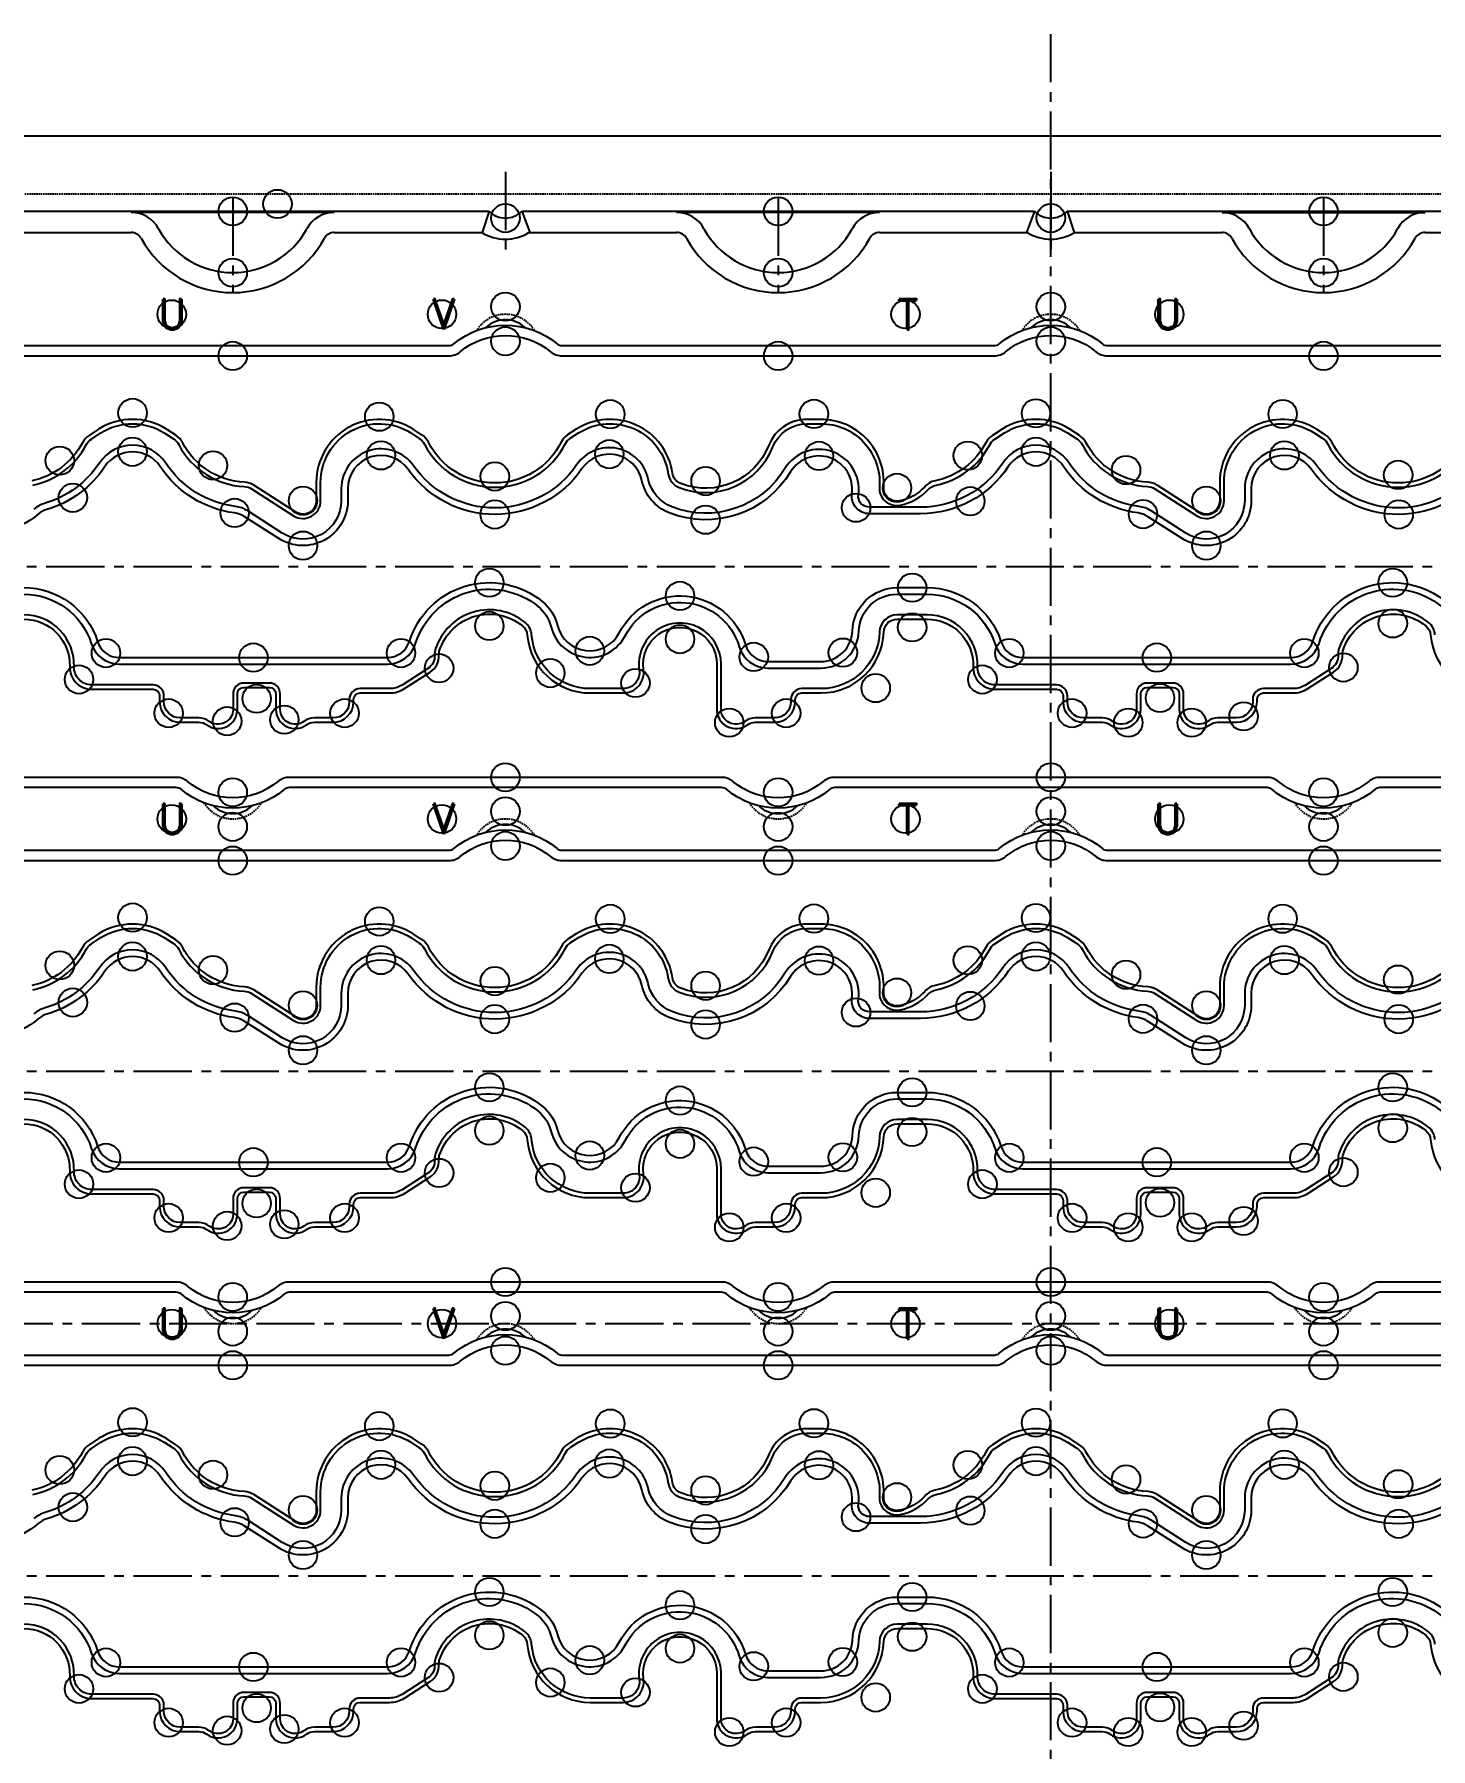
# Model space of a CAD drawing. Extents: x -875 to -41, y -325 to 190.
# Drawn here: x -649.9 to -444, y -62.6 to 190 of the extents above; entities that cross this region are included whole.
import ezdxf
from ezdxf.enums import TextEntityAlignment as Align

# ---------------------------------------------------------------- set-up
doc = ezdxf.new("R2010")
doc.units = 0
doc.header["$LTSCALE"] = 0.45
doc.header["$MEASUREMENT"] = 0
doc.linetypes.add('CENTER2', pattern=[28.575, 19.05, -3.175, 3.175, -3.175])
doc.linetypes.add('HIDDENX2', pattern=[0.75, 0.5, -0.25])
for name, color, linetype in [('ANA 10', 7, 'CONTINUOUS'), ('ANA 12', 6, 'CONTINUOUS'), ('ANA 21', 30, 'CONTINUOUS'), ('ANA 28.3', 4, 'CONTINUOUS'), ('ANA 30.5 Φ9.5x7° U15.1', 5, 'CONTINUOUS'), ('ANA 45.6', 31, 'CONTINUOUS'), ('ANA NEJI', 1, 'CONTINUOUS'), ('CENTER', 243, 'CENTER2'), ('DETAIL', 6, 'CONTINUOUS'), ('HIDDEN', 5, 'HIDDENX2'), ('LINE', 7, 'CONTINUOUS'), ('LINE1', 30, 'CONTINUOUS'), ('SECTION', 31, 'CONTINUOUS'), ('TEXT', 4, 'CONTINUOUS')]:
    doc.layers.add(name, color=color, linetype=linetype)
doc.styles.add('ROMAND', font='romand.shx', dxfattribs={"height": 6})

msp = doc.modelspace()

# ---------------------------------------------------------------- linework, layer by layer
at = {"layer": 'ANA 10'}
for centre in [(-620.6, 163.915), (-580.4, 162.915), (-540.2, 163.915), (-500, 162.915), (-459.8, 163.915), (-635.375, 128.483), (-598.74, 127.94707), (-565.07814, 128.12206), (-534.17846, 127.86971), (-502.195, 128.483), (-465.56, 127.94707), (-644.17468, 121.69944), (-620.321, 119.46947), (-581.97, 119.245), (-528.70884, 120.23673), (-511.87161, 121.19088), (-486.41175, 119.29307), (-448.70899, 119.24521), (-550.89, 118.465), (-610.25, 114.65284), (-477.07, 114.65284), (-582.77, 109.195), (-449.59, 109.195), (-554.67, 107.245), (-520.43788, 108.455), (-567.96474, 99.14441), (-639.29836, 98.80907), (-617.55, 98.155), (-595.7944, 98.81437), (-543.79237, 98.25333), (-530.66199, 98.8819), (-506.11836, 98.80907), (-484.37, 98.155), (-462.6144, 98.81437), (-635.375, 54.113), (-598.74, 53.57707), (-565.07814, 53.75206), (-534.17846, 53.49971), (-502.195, 54.113), (-465.56, 53.57707), (-644.17468, 47.32944), (-511.87161, 46.82088), (-620.321, 45.09947), (-581.97, 44.875), (-550.89, 44.095), (-528.70884, 45.86673), (-486.41175, 44.92307), (-448.70899, 44.87521), (-610.25, 40.28284), (-477.07, 40.28284), (-582.77, 34.825), (-520.43788, 34.085), (-449.59, 34.825), (-554.67, 32.875), (-639.29836, 24.43907), (-617.55, 23.785), (-595.7944, 24.44437), (-567.96474, 24.77441), (-543.79237, 23.88333), (-530.66199, 24.5119), (-506.11836, 24.43907), (-484.37, 23.785), (-462.6144, 24.44437), (-635.375, -20.257), (-598.74, -20.79293), (-565.07814, -20.61794), (-534.17846, -20.87029), (-502.195, -20.257), (-465.56, -20.79293), (-644.17468, -27.04056), (-620.321, -29.27053), (-581.97, -29.495), (-528.70884, -28.50327), (-511.87161, -27.54912), (-486.41175, -29.44693), (-448.70899, -29.49479), (-550.89, -30.275), (-610.25, -34.08716), (-477.07, -34.08716), (-582.77, -39.545), (-449.59, -39.545), (-554.67, -41.495), (-520.43788, -40.285), (-639.29836, -49.93093), (-595.7944, -49.92563), (-567.96474, -49.59559), (-530.66199, -49.8581), (-506.11836, -49.93093), (-462.6144, -49.92563), (-617.55, -50.585), (-543.79237, -50.48667), (-484.37, -50.585)]:
    msp.add_circle(centre, 2.1, dxfattribs=at)
at = {"layer": 'ANA 12'}
for centre in [(-620.6, 154.875), (-540.2, 154.875), (-459.8, 154.875)]:
    msp.add_circle(centre, 2.1, dxfattribs=at)
at = {"layer": 'ANA 21'}
for centre in [(-635.37, 134.20922), (-599, 133.64261), (-564.95, 134.01255), (-534.92688, 134.06164), (-502.19, 134.14854), (-465.82, 134.0415), (-646.10059, 127.1693), (-512.23911, 127.91087), (-623.51471, 126.46643), (-581.96568, 124.84807), (-488.90612, 125.785), (-448.79, 125.07015), (-550.89, 124.15863), (-522.67995, 123.155), (-610.25, 121.26284), (-477.07, 121.26284), (-582.77, 102.82131), (-520.43788, 102.60767), (-449.59, 103.19081), (-554.67, 100.87131), (-590.17616, 96.57975), (-456.87013, 96.69559), (-643.26153, 94.92521), (-573.78584, 95.86215), (-561.22866, 94.40399), (-510.08153, 94.92521), (-617.08, 92.09464), (-525.81165, 93.65735), (-483.9, 92.20176), (-630.04206, 89.95794), (-612.99703, 89.00663), (-604.11794, 89.95794), (-539.01794, 89.95794), (-496.86206, 89.95794), (-471.58033, 89.49915), (-621.41875, 88.77731), (-547.40418, 88.56245), (-488.58082, 88.56245), (-479.21918, 88.56245), (-635.37, 59.83922), (-599, 59.27261), (-564.95, 59.64255), (-534.92688, 59.69164), (-502.19, 59.77854), (-465.82, 59.6715), (-512.23911, 53.54087), (-646.10059, 52.7993), (-623.51471, 52.09643), (-488.90612, 51.415), (-581.96568, 50.47807), (-550.89, 49.78863), (-522.67995, 48.785), (-448.79, 50.70015), (-610.25, 46.89284), (-477.07, 46.89284), (-582.77, 28.45131), (-520.43788, 28.23767), (-449.59, 28.82081), (-554.67, 26.50131), (-590.17616, 22.20975), (-573.78584, 21.49215), (-456.87013, 22.32559), (-643.26153, 20.55521), (-561.22866, 20.03399), (-525.81165, 19.28735), (-510.08153, 20.55521), (-630.04206, 15.58794), (-617.08, 17.72464), (-604.11794, 15.58794), (-539.01794, 15.58794), (-496.86206, 15.58794), (-483.9, 17.83176), (-621.41875, 14.40731), (-612.99703, 14.63663), (-547.40418, 14.19245), (-488.58082, 14.19245), (-479.21918, 14.19245), (-471.58033, 15.12915), (-635.37, -14.53078), (-564.95, -14.72745), (-534.92688, -14.67836), (-502.19, -14.59146), (-465.82, -14.6985), (-599, -15.09739), (-646.10059, -21.5707), (-623.51471, -22.27357), (-512.23911, -20.82913), (-581.96568, -23.89193), (-550.89, -24.58137), (-488.90612, -22.955), (-448.79, -23.66985), (-522.67995, -25.585), (-610.25, -27.47716), (-477.07, -27.47716), (-582.77, -45.91869), (-520.43788, -46.13233), (-449.59, -45.54919), (-554.67, -47.86869), (-590.17616, -52.16025), (-456.87013, -52.04441), (-643.26153, -53.81479), (-573.78584, -52.87785), (-561.22866, -54.33601), (-525.81165, -55.08265), (-510.08153, -53.81479), (-617.08, -56.64536), (-483.9, -56.53824), (-630.04206, -58.78206), (-621.41875, -59.96269), (-612.99703, -59.73337), (-604.11794, -58.78206), (-547.40418, -60.17755), (-539.01794, -58.78206), (-496.86206, -58.78206), (-488.58082, -60.17755), (-479.21918, -60.17755), (-471.58033, -59.24085)]:
    msp.add_circle(centre, 2.1, dxfattribs=at)
at = {"layer": 'ANA 28.3'}
for centre in [(-580.4, 144.76913), (-500, 144.76913), (-620.6, 142.605), (-540.2, 142.605), (-459.8, 142.605), (-580.4, 80.505), (-500, 80.505), (-620.6, 78.29428), (-540.2, 78.29428), (-459.8, 78.29428), (-580.4, 70.39913), (-500, 70.39913), (-620.6, 68.235), (-540.2, 68.235), (-459.8, 68.235), (-580.4, 6.135), (-500, 6.135), (-620.6, 3.92428), (-540.2, 3.92428), (-459.8, 3.92428), (-580.4, -3.97087), (-500, -3.97087), (-620.6, -6.135), (-540.2, -6.135), (-459.8, -6.135)]:
    msp.add_circle(centre, 2.1, dxfattribs=at)
at = {"layer": 'ANA 30.5 Φ9.5x7° U15.1'}
for centre in [(-580.4, 149.85997), (-500, 149.85997), (-580.4, 75.48997), (-500, 75.48997), (-620.6, 73.21988), (-540.2, 73.21988), (-459.8, 73.21988), (-580.4, 1.11997), (-500, 1.11997), (-620.6, -1.15012), (-540.2, -1.15012), (-459.8, -1.15012)]:
    msp.add_circle(centre, 2.1, dxfattribs=at)
at = {"layer": 'ANA 45.6'}
for centre in [(-629.59048, 148.74), (-589.75633, 148.74), (-521.42284, 148.74), (-482.53374, 148.74), (-629.59048, 74.37), (-589.75633, 74.37), (-521.42284, 74.37), (-482.53374, 74.37), (-629.59048, 0), (-589.75633, 0), (-521.42284, 0), (-482.53374, 0)]:
    msp.add_circle(centre, 2.1, dxfattribs=at)
at = {"layer": 'ANA NEJI'}
msp.add_circle((-614, 165), 2.1, dxfattribs=at)
at = {"layer": 'CENTER'}
for p, q in [((-500, -318.5678), (-500, 190)), ((-580.4, 169.715), (-580.4, 157.63092)), ((-500, 169.715), (-500, 157.63092)), ((-620.6, 165.93), (-620.6, 151.93538)), ((-540.2, 165.93), (-540.2, 151.93538)), ((-459.8, 165.93), (-459.8, 151.93538)), ((-810, 0), (-44.93781, 0))]:
    msp.add_line(p, q, dxfattribs=at)
for points in [[(-738.09355, 111.555), (-261.90645, 111.555)], [(-738.09355, 37.185), (-261.90645, 37.185)], [(-738.09355, -37.185), (-261.90645, -37.185)]]:
    msp.add_lwpolyline(points, dxfattribs=at)
at = {"layer": 'DETAIL'}
for p, q in [((-605.63718, 163.74002), (-635.56282, 163.74002)), ((-525.23718, 163.74002), (-555.16282, 163.74002)), ((-474.76282, 163.74002), (-444.83718, 163.74002))]:
    msp.add_line(p, q, dxfattribs=at)
for centre, radius, start, end in [((-635.56282, 159.14002), 4.6, 28.7090536, 90), ((-605.63718, 159.14002), 4.6, 90, 151.2909464), ((-555.16282, 159.14002), 4.6, 28.7090536, 90), ((-525.23718, 159.14002), 4.6, 90, 151.2909464), ((-474.76282, 159.14002), 4.6, 28.7090536, 90), ((-444.83718, 159.14002), 4.6, 90, 151.2909464), ((-620.6, 167.335), 12.46, 208.7090536, 331.2909464), ((-540.2, 167.335), 12.46, 208.7090536, 331.2909464), ((-459.8, 167.335), 12.46, 208.7090536, 331.2909464)]:
    msp.add_arc(centre, radius, start, end, dxfattribs=at)
at = {"layer": 'HIDDEN'}
msp.add_lwpolyline([(-765, -166.5, -0.414213562), (-780, -151.5), (-780, -76.14214, -0.198912367), (-777.07107, -69.07107), (-767.92893, -59.92893, 0.198912367), (-765, -52.85786), (-765, 52.85786, 0.198912367), (-767.92893, 59.92893), (-777.07107, 69.07107, -0.198912367), (-780, 76.14214), (-780, 151.5, -0.414213562), (-765, 166.5), (-235, 166.5, -0.414213562), (-220, 151.5), (-220, 76.14214, -0.198912367), (-222.92893, 69.07107), (-232.07107, 59.92893, 0.198912367), (-235, 52.85786), (-235, -52.85786, 0.198912367), (-232.07107, -59.92893), (-222.92893, -69.07107, -0.198912367), (-220, -76.14214), (-220, -151.5, -0.414213562), (-235, -166.5)], format="xyb", close=True, dxfattribs=at)
for points in [[(-576.13568, 146.34422, 0.560307678), (-584.66432, 146.34422)], [(-495.73568, 146.34422, 0.560307678), (-504.26432, 146.34422)], [(-624.86432, 76.76578, 0.560307678), (-616.33568, 76.76578)], [(-544.46432, 76.76578, 0.560307678), (-535.93568, 76.76578)], [(-464.06432, 76.76578, 0.560307678), (-455.53568, 76.76578)], [(-576.13568, 71.97422, 0.560307678), (-584.66432, 71.97422)], [(-495.73568, 71.97422, 0.560307678), (-504.26432, 71.97422)], [(-624.86432, 2.39578, 0.560307678), (-616.33568, 2.39578)], [(-544.46432, 2.39578, 0.560307678), (-535.93568, 2.39578)], [(-464.06432, 2.39578, 0.560307678), (-455.53568, 2.39578)], [(-576.13568, -2.39578, 0.560307678), (-584.66432, -2.39578)], [(-495.73568, -2.39578, 0.560307678), (-504.26432, -2.39578)]]:
    msp.add_lwpolyline(points, format="xyb", dxfattribs=at)
at = {"layer": 'LINE'}
for p, q in [((-582.80832, 163.915), (-583.84811, 160.8004)), ((-577.99168, 163.915), (-576.81753, 160.8004)), ((-502.40832, 163.915), (-503.58247, 160.8004)), ((-497.59168, 163.915), (-496.55189, 160.8004))]:
    msp.add_line(p, q, dxfattribs=at)
msp.add_lwpolyline([(-795, -175), (-205, -175), (-205, 175), (-795, 175)], close=True, dxfattribs=at)
for points in [[(-658.39168, 163.915), (-582.80832, 163.915)], [(-577.99168, 163.915), (-502.40832, 163.915)], [(-497.59168, 163.915), (-422.00832, 163.915)]]:
    msp.add_lwpolyline(points, dxfattribs=at)
at = {"layer": 'LINE', "color": 6}
for points in [[(-577.50507, 146.77648, 0.399690976), (-583.29493, 146.77648)], [(-497.10507, 146.77648, 0.399690976), (-502.89493, 146.77648)], [(-623.49493, 76.33352, 0.399690976), (-617.70507, 76.33352)], [(-543.09493, 76.33352, 0.399690976), (-537.30507, 76.33352)], [(-462.69493, 76.33352, 0.399690976), (-456.90507, 76.33352)], [(-577.50507, 72.40648, 0.399690976), (-583.29493, 72.40648)], [(-497.10507, 72.40648, 0.399690976), (-502.89493, 72.40648)], [(-623.49493, 1.96352, 0.399690976), (-617.70507, 1.96352)], [(-543.09493, 1.96352, 0.399690976), (-537.30507, 1.96352)], [(-462.69493, 1.96352, 0.399690976), (-456.90507, 1.96352)], [(-577.50507, -1.96352, 0.399690976), (-583.29493, -1.96352)], [(-497.10507, -1.96352, 0.399690976), (-502.89493, -1.96352)]]:
    msp.add_lwpolyline(points, format="xyb", dxfattribs=at)
at = {"layer": 'LINE'}
for points in [[(-435.9339, 126.00103, -0.52220494), (-461.55352, 125.86808, 0.732225984), (-470.46, 123.04707), (-470.46, 121.26284, -0.592590949), (-480.63151, 115.69438), (-485.73894, 118.96102, 0.111014008), (-487.141, 119.46947, -0.218094465), (-498.11007, 126.28917, 0.537055823), (-506.27993, 126.28917, -0.25153781), (-519.21, 119.345), (-526.74879, 119.345, -0.454950729), (-529.32441, 122.30023, 0.814066846), (-538.36703, 125.51252, -0.364807388), (-556.24273, 119.47789, -0.251767206), (-560.28599, 124.24446, 0.658142938), (-569.11374, 126.00126, -0.522210608), (-594.73352, 125.86808, 0.732225984), (-603.64, 123.04707), (-603.64, 121.26284, -0.592590949), (-613.81151, 115.69438), (-618.91894, 118.96102, 0.111014008), (-620.321, 119.46947, -0.218094465), (-631.29007, 126.28917, 0.537055823), (-639.45993, 126.28917, -0.176578941), (-648.00554, 119.97761, 0.107528034), (-649.27366, 119.28348, -0.129553397), (-654.55057, 116.68619, -0.4690711)], [(-651.4, 108.455, -0.326224951), (-640.53192, 100.51962, 0.326224951), (-637.29341, 98.155), (-597.8066, 98.155, 0.327685519), (-594.56266, 100.53673, -0.530202556), (-574.96519, 106.41908, -0.163051844), (-572.72331, 102.87563, 0.693136938), (-563.61018, 101.79768, -0.676760373), (-545.01704, 100.01764, 0.332877546), (-541.7546, 97.575), (-533.89, 97.575, 0.404861858), (-529.25238, 102.06639, -0.404861858), (-522.65577, 108.455), (-518.22, 108.455, -0.326224951), (-507.35192, 100.51962, 0.326224951), (-504.11341, 98.155), (-464.6266, 98.155, 0.327685519), (-461.38266, 100.53673, -0.529435838), (-441.80816, 106.43774, -0.163823285)], [(-435.9339, 51.63103, -0.52220494), (-461.55352, 51.49808, 0.732225984), (-470.46, 48.67707), (-470.46, 46.89284, -0.592590949), (-480.63151, 41.32438), (-485.73894, 44.59102, 0.111014008), (-487.141, 45.09947, -0.218094465), (-498.11007, 51.91917, 0.537055823), (-506.27993, 51.91917, -0.25153781), (-519.21, 44.975), (-526.74879, 44.975, -0.454950729), (-529.32441, 47.93023, 0.814066846), (-538.36703, 51.14252, -0.364807388), (-556.24273, 45.10789, -0.251767206), (-560.28599, 49.87446, 0.658142938), (-569.11374, 51.63126, -0.522210608), (-594.73352, 51.49808, 0.732225984), (-603.64, 48.67707), (-603.64, 46.89284, -0.592590949), (-613.81151, 41.32438), (-618.91894, 44.59102, 0.111014008), (-620.321, 45.09947, -0.218094465), (-631.29007, 51.91917, 0.537055823), (-639.45993, 51.91917, -0.176578941), (-648.00554, 45.60761, 0.107528034), (-649.27366, 44.91348, -0.129553397), (-654.55057, 42.31619, -0.4690711)], [(-651.4, 34.085, -0.326224951), (-640.53192, 26.14962, 0.326224951), (-637.29341, 23.785), (-597.8066, 23.785, 0.327685519), (-594.56266, 26.16673, -0.530202556), (-574.96519, 32.04908, -0.163051844), (-572.72331, 28.50563, 0.693136938), (-563.61018, 27.42768, -0.676760373), (-545.01704, 25.64764, 0.332877546), (-541.7546, 23.205), (-533.89, 23.205, 0.404861858), (-529.25238, 27.69639, -0.404861858), (-522.65577, 34.085), (-518.22, 34.085, -0.326224951), (-507.35192, 26.14962, 0.326224951), (-504.11341, 23.785), (-464.6266, 23.785, 0.327685519), (-461.38266, 26.16673, -0.529435838), (-441.80816, 32.06774, -0.163823285)], [(-435.9339, -22.73897, -0.52220494), (-461.55352, -22.87192, 0.732225984), (-470.46, -25.69293), (-470.46, -27.47716, -0.592590949), (-480.63151, -33.04562), (-485.73894, -29.77898, 0.111014008), (-487.141, -29.27053, -0.218094465), (-498.11007, -22.45083, 0.537055823), (-506.27993, -22.45083, -0.25153781), (-519.21, -29.395), (-526.74879, -29.395, -0.454950729), (-529.32441, -26.43977, 0.814066846), (-538.36703, -23.22748, -0.364807388), (-556.24273, -29.26211, -0.251767206), (-560.28599, -24.49554, 0.658142938), (-569.11374, -22.73874, -0.522210608), (-594.73352, -22.87192, 0.732225984), (-603.64, -25.69293), (-603.64, -27.47716, -0.592590949), (-613.81151, -33.04562), (-618.91894, -29.77898, 0.111014008), (-620.321, -29.27053, -0.218094465), (-631.29007, -22.45083, 0.537055823), (-639.45993, -22.45083, -0.176578941), (-648.00554, -28.76239, 0.107528034), (-649.27366, -29.45652, -0.129553397), (-654.55057, -32.05381, -0.4690711)], [(-651.4, -40.285, -0.326224951), (-640.53192, -48.22038, 0.326224951), (-637.29341, -50.585), (-597.8066, -50.585, 0.327685519), (-594.56266, -48.20327, -0.530202556), (-574.96519, -42.32092, -0.163051844), (-572.72331, -45.86437, 0.693136938), (-563.61018, -46.94232, -0.676760373), (-545.01704, -48.72236, 0.332877546), (-541.7546, -51.165), (-533.89, -51.165, 0.404861858), (-529.25238, -46.67361, -0.404861858), (-522.65577, -40.285), (-518.22, -40.285, -0.326224951), (-507.35192, -48.22038, 0.326224951), (-504.11341, -50.585), (-464.6266, -50.585, 0.327685519), (-461.38266, -48.20327, -0.529435838), (-441.80816, -42.30226, -0.163823285)]]:
    msp.add_lwpolyline(points, format="xyb", dxfattribs=at)
for centre in [(-580.4, 166.315), (-500, 166.315)]:
    msp.add_arc(centre, 3.4, 224.9008722, 315.0991278, dxfattribs=at)
at = {"layer": 'LINE1'}
for points in [[(-650.09413, 123.5763, 0.225839157), (-642.18883, 129.52431, -0.13080024), (-641.42437, 130.35876), (-640.02528, 131.25359, -0.292443133), (-630.71472, 131.25359), (-629.33064, 130.36836, -0.131001138), (-628.56538, 129.53237, 0.266577084), (-618.91206, 123.35825, -0.131001138), (-617.8322, 123.01412), (-611.65628, 119.0641, 0.592590949), (-607.64, 121.26284), (-607.64, 123.975, -0.592551855), (-594.34556, 131.25413), (-593.09883, 130.45695, -0.133820971), (-592.32231, 129.59937, 0.614067355), (-571.61378, 129.60707, -0.133980911), (-570.83673, 130.46598), (-569.60528, 131.25359, -0.54396576), (-556.40321, 125.24069, 0.268630824), (-554.78123, 123.20133, 0.41351253), (-540.98568, 129.20005, -0.307794184), (-535.96376, 132.615), (-533.89, 132.615, -0.435765572), (-525.27302, 123.34468, 0.496548513), (-522.16414, 120.60668, 0.158781017), (-518.09813, 122.90592, -0.158499359), (-516.91413, 123.5763, 0.225839157), (-509.00883, 129.52431, -0.13080024), (-508.24437, 130.35876), (-506.84528, 131.25359, -0.292443133), (-497.53472, 131.25359), (-496.15064, 130.36836, -0.131001138), (-495.38538, 129.53237, 0.266577084), (-485.73206, 123.35825, -0.131001138), (-484.6522, 123.01412), (-478.47628, 119.0641, 0.592590949), (-474.46, 121.26284), (-474.46, 123.975, -0.592551855), (-461.16556, 131.25413), (-459.91883, 130.45695, -0.133820971), (-459.14231, 129.59937, 0.614067355), (-438.43378, 129.60707, -0.133980911)], [(-436.72649, 126.54689, -0.52220494), (-460.76663, 126.42213, 0.732225984), (-471.42238, 123.04707), (-471.42238, 121.26284, -0.592590949), (-480.11297, 116.50511), (-485.2204, 119.77175, 0.111014008), (-487.01932, 120.42412, -0.218094465), (-497.30777, 126.82067, 0.537055823), (-507.08223, 126.82067, -0.25153781), (-519.21, 120.30738), (-526.74879, 120.30738, -0.454950729), (-528.37106, 122.16875, 0.814066846), (-539.18968, 126.01194, -0.364807388), (-555.8911, 120.37373, -0.251767206), (-559.3448, 124.44526, 0.658142938), (-569.90634, 126.54711, -0.522210608), (-593.94663, 126.42213, 0.732225984), (-604.60238, 123.04707), (-604.60238, 121.26284, -0.592590949), (-613.29297, 116.50511), (-618.4004, 119.77175, 0.111014008), (-620.19932, 120.42412, -0.218094465), (-630.48777, 126.82067, 0.537055823), (-640.26223, 126.82067, -0.176578941), (-648.27759, 120.90074, 0.107528034), (-649.90466, 120.01012, -0.129553397)], [(-651.4, 107.49262, -0.326224951), (-641.44859, 100.22655, 0.326224951), (-637.29341, 97.19262), (-597.8066, 97.19262, 0.327685519), (-593.64446, 100.2485, -0.530202556), (-575.57289, 105.67284, -0.163051844), (-573.6579, 102.64608, 0.693136938), (-562.75493, 101.35641, -0.676760373), (-545.94047, 99.74666, 0.332877546), (-541.7546, 96.61262), (-533.89, 96.61262, 0.404861858), (-528.2905, 102.03556, -0.404861858), (-522.65577, 107.49262), (-518.22, 107.49262, -0.326224951), (-508.26859, 100.22655, 0.326224951), (-504.11341, 97.19262), (-464.6266, 97.19262, 0.327685519), (-460.46446, 100.2485, -0.529435838), (-442.41407, 105.69005, -0.163823285)], [(-443.37195, 101.51939, 0.205095841), (-444.32656, 103.33006, 0.524268273), (-457.52471, 99.46747, 0.093842729), (-457.6532, 98.5086, -0.270247501), (-458.66473, 96.53659), (-462.45823, 94.11063, -0.143207418), (-464.29, 93.575), (-468.635, 93.575, 0.414213562), (-470.235, 91.975), (-470.235, 91.655, -0.414213562), (-472.635, 89.255), (-475.38544, 89.255, 0.159587181), (-476.92354, 88.75125, -0.614415563), (-480.425, 90.525), (-480.425, 92.795, 0.414213562), (-482.025, 94.395), (-485.775, 94.395, 0.414213562), (-487.375, 92.795), (-487.375, 90.525, -0.614415563), (-490.87646, 88.75125, 0.159587181), (-492.41456, 89.255), (-495.165, 89.255, -0.414213562), (-497.565, 91.655), (-497.565, 92.535, 0.414213562), (-499.165, 94.135), (-508.2148, 94.135, -0.423315007), (-510.81355, 96.81552, 0.423315007), (-518.22, 104.455), (-522.65577, 104.455, 0.404861858), (-525.25443, 101.93827, -0.404861858), (-533.89, 93.575), (-536.715, 93.575, 0.414213562), (-538.315, 91.975), (-538.315, 91.655, -0.414213562), (-540.715, 89.255), (-543.57044, 89.255, 0.159587181), (-545.10854, 88.75125, -0.614415563), (-548.61, 90.525), (-548.61, 97.185, 1.074462736), (-560.6677, 96.31826, -0.456901809), (-563.04302, 93.575), (-567.93, 93.575, -0.390575606), (-576.54141, 101.5127, 0.204269886), (-577.49102, 103.31743, 0.525031728), (-590.70471, 99.46747, 0.093842729), (-590.8332, 98.5086, -0.270247501), (-591.84473, 96.53659), (-595.63823, 94.11063, -0.143207418), (-597.47, 93.575), (-601.815, 93.575, 0.414213562), (-603.415, 91.975), (-603.415, 91.655, -0.414213562), (-605.815, 89.255), (-608.56544, 89.255, 0.159587181), (-610.10354, 88.75125, -0.614415563), (-613.605, 90.525), (-613.605, 92.795, 0.414213562), (-615.205, 94.395), (-618.955, 94.395, 0.414213562), (-620.555, 92.795), (-620.555, 90.525, -0.614415563), (-624.05646, 88.75125, 0.159587181), (-625.59456, 89.255), (-628.345, 89.255, -0.414213562), (-630.745, 91.655), (-630.745, 92.535, 0.414213562), (-632.345, 94.135), (-641.3948, 94.135, -0.423315007), (-643.99355, 96.81552, 0.423315007), (-651.4, 104.455)], [(-650.09413, 49.2063, 0.225839157), (-642.18883, 55.15431, -0.13080024), (-641.42437, 55.98876), (-640.02528, 56.88359, -0.292443133), (-630.71472, 56.88359), (-629.33064, 55.99836, -0.131001138), (-628.56538, 55.16237, 0.266577084), (-618.91206, 48.98825, -0.131001138), (-617.8322, 48.64412), (-611.65628, 44.6941, 0.592590949), (-607.64, 46.89284), (-607.64, 49.605, -0.592551855), (-594.34556, 56.88413), (-593.09883, 56.08695, -0.133820971), (-592.32231, 55.22937, 0.614067355), (-571.61378, 55.23707, -0.133980911), (-570.83673, 56.09598), (-569.60528, 56.88359, -0.54396576), (-556.40321, 50.87069, 0.268630824), (-554.78123, 48.83133, 0.41351253), (-540.98568, 54.83005, -0.307794184), (-535.96376, 58.245), (-533.89, 58.245, -0.435765572), (-525.27302, 48.97468, 0.496548513), (-522.16414, 46.23668, 0.158781017), (-518.09813, 48.53592, -0.158499359), (-516.91413, 49.2063, 0.225839157), (-509.00883, 55.15431, -0.13080024), (-508.24437, 55.98876), (-506.84528, 56.88359, -0.292443133), (-497.53472, 56.88359), (-496.15064, 55.99836, -0.131001138), (-495.38538, 55.16237, 0.266577084), (-485.73206, 48.98825, -0.131001138), (-484.6522, 48.64412), (-478.47628, 44.6941, 0.592590949), (-474.46, 46.89284), (-474.46, 49.605, -0.592551855), (-461.16556, 56.88413), (-459.91883, 56.08695, -0.133820971), (-459.14231, 55.22937, 0.614067355), (-438.43378, 55.23707, -0.133980911)], [(-436.72649, 52.17689, -0.52220494), (-460.76663, 52.05213, 0.732225984), (-471.42238, 48.67707), (-471.42238, 46.89284, -0.592590949), (-480.11297, 42.13511), (-485.2204, 45.40175, 0.111014008), (-487.01932, 46.05412, -0.218094465), (-497.30777, 52.45067, 0.537055823), (-507.08223, 52.45067, -0.25153781), (-519.21, 45.93738), (-526.74879, 45.93738, -0.454950729), (-528.37106, 47.79875, 0.814066846), (-539.18968, 51.64194, -0.364807388), (-555.8911, 46.00373, -0.251767206), (-559.3448, 50.07526, 0.658142938), (-569.90634, 52.17711, -0.522210608), (-593.94663, 52.05213, 0.732225984), (-604.60238, 48.67707), (-604.60238, 46.89284, -0.592590949), (-613.29297, 42.13511), (-618.4004, 45.40175, 0.111014008), (-620.19932, 46.05412, -0.218094465), (-630.48777, 52.45067, 0.537055823), (-640.26223, 52.45067, -0.176578941), (-648.27759, 46.53074, 0.107528034), (-649.90466, 45.64012, -0.129553397)], [(-651.4, 33.12262, -0.326224951), (-641.44859, 25.85655, 0.326224951), (-637.29341, 22.82262), (-597.8066, 22.82262, 0.327685519), (-593.64446, 25.8785, -0.530202556), (-575.57289, 31.30284, -0.163051844), (-573.6579, 28.27608, 0.693136938), (-562.75493, 26.98641, -0.676760373), (-545.94047, 25.37666, 0.332877546), (-541.7546, 22.24262), (-533.89, 22.24262, 0.404861858), (-528.2905, 27.66556, -0.404861858), (-522.65577, 33.12262), (-518.22, 33.12262, -0.326224951), (-508.26859, 25.85655, 0.326224951), (-504.11341, 22.82262), (-464.6266, 22.82262, 0.327685519), (-460.46446, 25.8785, -0.529435838), (-442.41407, 31.32005, -0.163823285)], [(-443.37195, 27.14939, 0.205095841), (-444.32656, 28.96006, 0.524268273), (-457.52471, 25.09747, 0.093842729), (-457.6532, 24.1386, -0.270247501), (-458.66473, 22.16659), (-462.45823, 19.74063, -0.143207418), (-464.29, 19.205), (-468.635, 19.205, 0.414213562), (-470.235, 17.605), (-470.235, 17.285, -0.414213562), (-472.635, 14.885), (-475.38544, 14.885, 0.159587181), (-476.92354, 14.38125, -0.614415563), (-480.425, 16.155), (-480.425, 18.425, 0.414213562), (-482.025, 20.025), (-485.775, 20.025, 0.414213562), (-487.375, 18.425), (-487.375, 16.155, -0.614415563), (-490.87646, 14.38125, 0.159587181), (-492.41456, 14.885), (-495.165, 14.885, -0.414213562), (-497.565, 17.285), (-497.565, 18.165, 0.414213562), (-499.165, 19.765), (-508.2148, 19.765, -0.423315007), (-510.81355, 22.44552, 0.423315007), (-518.22, 30.085), (-522.65577, 30.085, 0.404861858), (-525.25443, 27.56827, -0.404861858), (-533.89, 19.205), (-536.715, 19.205, 0.414213562), (-538.315, 17.605), (-538.315, 17.285, -0.414213562), (-540.715, 14.885), (-543.57044, 14.885, 0.159587181), (-545.10854, 14.38125, -0.614415563), (-548.61, 16.155), (-548.61, 22.815, 1.074462736), (-560.6677, 21.94826, -0.456901809), (-563.04302, 19.205), (-567.93, 19.205, -0.390575606), (-576.54141, 27.1427, 0.204269886), (-577.49102, 28.94743, 0.525031728), (-590.70471, 25.09747, 0.093842729), (-590.8332, 24.1386, -0.270247501), (-591.84473, 22.16659), (-595.63823, 19.74063, -0.143207418), (-597.47, 19.205), (-601.815, 19.205, 0.414213562), (-603.415, 17.605), (-603.415, 17.285, -0.414213562), (-605.815, 14.885), (-608.56544, 14.885, 0.159587181), (-610.10354, 14.38125, -0.614415563), (-613.605, 16.155), (-613.605, 18.425, 0.414213562), (-615.205, 20.025), (-618.955, 20.025, 0.414213562), (-620.555, 18.425), (-620.555, 16.155, -0.614415563), (-624.05646, 14.38125, 0.159587181), (-625.59456, 14.885), (-628.345, 14.885, -0.414213562), (-630.745, 17.285), (-630.745, 18.165, 0.414213562), (-632.345, 19.765), (-641.3948, 19.765, -0.423315007), (-643.99355, 22.44552, 0.423315007), (-651.4, 30.085)], [(-650.09413, -25.1637, 0.225839157), (-642.18883, -19.21569, -0.13080024), (-641.42437, -18.38124), (-640.02528, -17.48641, -0.292443133), (-630.71472, -17.48641), (-629.33064, -18.37164, -0.131001138), (-628.56538, -19.20763, 0.266577084), (-618.91206, -25.38175, -0.131001138), (-617.8322, -25.72588), (-611.65628, -29.6759, 0.592590949), (-607.64, -27.47716), (-607.64, -24.765, -0.592551855), (-594.34556, -17.48587), (-593.09883, -18.28305, -0.133820971), (-592.32231, -19.14063, 0.614067355), (-571.61378, -19.13293, -0.133980911), (-570.83673, -18.27402), (-569.60528, -17.48641, -0.54396576), (-556.40321, -23.49931, 0.268630824), (-554.78123, -25.53867, 0.41351253), (-540.98568, -19.53995, -0.307794184), (-535.96376, -16.125), (-533.89, -16.125, -0.435765572), (-525.27302, -25.39532, 0.496548513), (-522.16414, -28.13332, 0.158781017), (-518.09813, -25.83408, -0.158499359), (-516.91413, -25.1637, 0.225839157), (-509.00883, -19.21569, -0.13080024), (-508.24437, -18.38124), (-506.84528, -17.48641, -0.292443133), (-497.53472, -17.48641), (-496.15064, -18.37164, -0.131001138), (-495.38538, -19.20763, 0.266577084), (-485.73206, -25.38175, -0.131001138), (-484.6522, -25.72588), (-478.47628, -29.6759, 0.592590949), (-474.46, -27.47716), (-474.46, -24.765, -0.592551855), (-461.16556, -17.48587), (-459.91883, -18.28305, -0.133820971), (-459.14231, -19.14063, 0.614067355), (-438.43378, -19.13293, -0.133980911)], [(-436.72649, -22.19311, -0.52220494), (-460.76663, -22.31787, 0.732225984), (-471.42238, -25.69293), (-471.42238, -27.47716, -0.592590949), (-480.11297, -32.23489), (-485.2204, -28.96825, 0.111014008), (-487.01932, -28.31588, -0.218094465), (-497.30777, -21.91933, 0.537055823), (-507.08223, -21.91933, -0.25153781), (-519.21, -28.43262), (-526.74879, -28.43262, -0.454950729), (-528.37106, -26.57125, 0.814066846), (-539.18968, -22.72806, -0.364807388), (-555.8911, -28.36627, -0.251767206), (-559.3448, -24.29474, 0.658142938), (-569.90634, -22.19289, -0.522210608), (-593.94663, -22.31787, 0.732225984), (-604.60238, -25.69293), (-604.60238, -27.47716, -0.592590949), (-613.29297, -32.23489), (-618.4004, -28.96825, 0.111014008), (-620.19932, -28.31588, -0.218094465), (-630.48777, -21.91933, 0.537055823), (-640.26223, -21.91933, -0.176578941), (-648.27759, -27.83926, 0.107528034), (-649.90466, -28.72988, -0.129553397)], [(-651.4, -41.24738, -0.326224951), (-641.44859, -48.51345, 0.326224951), (-637.29341, -51.54738), (-597.8066, -51.54738, 0.327685519), (-593.64446, -48.4915, -0.530202556), (-575.57289, -43.06716, -0.163051844), (-573.6579, -46.09392, 0.693136938), (-562.75493, -47.38359, -0.676760373), (-545.94047, -48.99334, 0.332877546), (-541.7546, -52.12738), (-533.89, -52.12738, 0.404861858), (-528.2905, -46.70444, -0.404861858), (-522.65577, -41.24738), (-518.22, -41.24738, -0.326224951), (-508.26859, -48.51345, 0.326224951), (-504.11341, -51.54738), (-464.6266, -51.54738, 0.327685519), (-460.46446, -48.4915, -0.529435838), (-442.41407, -43.04995, -0.163823285)], [(-443.37195, -47.22061, 0.205095841), (-444.32656, -45.40994, 0.524268273), (-457.52471, -49.27253, 0.093842729), (-457.6532, -50.2314, -0.270247501), (-458.66473, -52.20341), (-462.45823, -54.62937, -0.143207418), (-464.29, -55.165), (-468.635, -55.165, 0.414213562), (-470.235, -56.765), (-470.235, -57.085, -0.414213562), (-472.635, -59.485), (-475.38544, -59.485, 0.159587181), (-476.92354, -59.98875, -0.614415563), (-480.425, -58.215), (-480.425, -55.945, 0.414213562), (-482.025, -54.345), (-485.775, -54.345, 0.414213562), (-487.375, -55.945), (-487.375, -58.215, -0.614415563), (-490.87646, -59.98875, 0.159587181), (-492.41456, -59.485), (-495.165, -59.485, -0.414213562), (-497.565, -57.085), (-497.565, -56.205, 0.414213562), (-499.165, -54.605), (-508.2148, -54.605, -0.423315007), (-510.81355, -51.92448, 0.423315007), (-518.22, -44.285), (-522.65577, -44.285, 0.404861858), (-525.25443, -46.80173, -0.404861858), (-533.89, -55.165), (-536.715, -55.165, 0.414213562), (-538.315, -56.765), (-538.315, -57.085, -0.414213562), (-540.715, -59.485), (-543.57044, -59.485, 0.159587181), (-545.10854, -59.98875, -0.614415563), (-548.61, -58.215), (-548.61, -51.555, 1.074462736), (-560.6677, -52.42174, -0.456901809), (-563.04302, -55.165), (-567.93, -55.165, -0.390575606), (-576.54141, -47.2273, 0.204269886), (-577.49102, -45.42257, 0.525031728), (-590.70471, -49.27253, 0.093842729), (-590.8332, -50.2314, -0.270247501), (-591.84473, -52.20341), (-595.63823, -54.62937, -0.143207418), (-597.47, -55.165), (-601.815, -55.165, 0.414213562), (-603.415, -56.765), (-603.415, -57.085, -0.414213562), (-605.815, -59.485), (-608.56544, -59.485, 0.159587181), (-610.10354, -59.98875, -0.614415563), (-613.605, -58.215), (-613.605, -55.945, 0.414213562), (-615.205, -54.345), (-618.955, -54.345, 0.414213562), (-620.555, -55.945), (-620.555, -58.215, -0.614415563), (-624.05646, -59.98875, 0.159587181), (-625.59456, -59.485), (-628.345, -59.485, -0.414213562), (-630.745, -57.085), (-630.745, -56.205, 0.414213562), (-632.345, -54.605), (-641.3948, -54.605, -0.423315007), (-643.99355, -51.92448, 0.423315007), (-651.4, -44.285)]]:
    msp.add_lwpolyline(points, format="xyb", dxfattribs=at)
at = {"layer": 'SECTION'}
for points in [[(-657.35189, 160.8004), (-635.56282, 160.8004)], [(-605.63718, 160.8004), (-583.84811, 160.8004)], [(-576.93169, 160.8004), (-555.16282, 160.8004)], [(-525.23718, 160.8004), (-503.46831, 160.8004)], [(-496.55189, 160.8004), (-474.76282, 160.8004)], [(-444.83718, 160.8004), (-423.06831, 160.8004)]]:
    msp.add_lwpolyline(points, dxfattribs=at)
for points in [[(-652.47535, 144.11855), (-588.72465, 144.11855, 0.17551048), (-588.02893, 144.37053, -0.362177448), (-572.77107, 144.37053, 0.17551048), (-572.07535, 144.11855), (-508.32465, 144.11855, 0.17551048), (-507.62893, 144.37053, -0.362177448), (-492.37107, 144.37053, 0.17551048), (-491.67535, 144.11855), (-427.92465, 144.11855, 0.17551048)], [(-387.72465, 78.99145), (-451.47535, 78.99145, 0.17551048), (-452.17107, 78.73947, -0.362177448), (-467.42893, 78.73947, 0.17551048), (-468.12465, 78.99145), (-531.87535, 78.99145, 0.17551048), (-532.57107, 78.73947, -0.362177448), (-547.82893, 78.73947, 0.17551048), (-548.52465, 78.99145), (-612.27535, 78.99145, 0.17551048), (-612.97107, 78.73947, -0.362177448), (-628.22893, 78.73947, 0.17551048), (-628.92465, 78.99145), (-692.67535, 78.99145, 0.17551048)], [(-652.47535, 69.74855), (-588.72465, 69.74855, 0.17551048), (-588.02893, 70.00053, -0.362177448), (-572.77107, 70.00053, 0.17551048), (-572.07535, 69.74855), (-508.32465, 69.74855, 0.17551048), (-507.62893, 70.00053, -0.362177448), (-492.37107, 70.00053, 0.17551048), (-491.67535, 69.74855), (-427.92465, 69.74855, 0.17551048)], [(-387.72465, 4.62145), (-451.47535, 4.62145, 0.17551048), (-452.17107, 4.36947, -0.362177448), (-467.42893, 4.36947, 0.17551048), (-468.12465, 4.62145), (-531.87535, 4.62145, 0.17551048), (-532.57107, 4.36947, -0.362177448), (-547.82893, 4.36947, 0.17551048), (-548.52465, 4.62145), (-612.27535, 4.62145, 0.17551048), (-612.97107, 4.36947, -0.362177448), (-628.22893, 4.36947, 0.17551048), (-628.92465, 4.62145), (-692.67535, 4.62145, 0.17551048)], [(-738.09355, -62.835), (-738.09355, -11.535, -0.414213562), (-731.18, -4.62145), (-669.12465, -4.62145, 0.17551048), (-668.42893, -4.36947, -0.362177448), (-653.17107, -4.36947, 0.17551048), (-652.47535, -4.62145), (-588.72465, -4.62145, 0.17551048), (-588.02893, -4.36947, -0.362177448), (-572.77107, -4.36947, 0.17551048), (-572.07535, -4.62145), (-508.32465, -4.62145, 0.17551048), (-507.62893, -4.36947, -0.362177448), (-492.37107, -4.36947, 0.17551048), (-491.67535, -4.62145), (-427.92465, -4.62145, 0.17551048)]]:
    msp.add_lwpolyline(points, format="xyb", dxfattribs=at)
for centre, radius, start, end in [((-635.56282, 159.14002), 1.66038, 28.7090536, 90), ((-620.6, 167.335), 15.39962, 208.7090536, 331.2909464), ((-605.63718, 159.14002), 1.66038, 90, 151.2909464), ((-580.4, 166.315), 6.5146, 237.8328503, 302.1671497), ((-555.16282, 159.14002), 1.66038, 28.7090536, 90), ((-540.2, 167.335), 15.39962, 208.7090536, 331.2909464), ((-525.23718, 159.14002), 1.66038, 90, 151.2909464), ((-500, 166.315), 6.5146, 237.8328503, 302.1671497), ((-474.76282, 159.14002), 1.66038, 28.7090536, 90), ((-459.8, 167.335), 15.39962, 208.7090536, 331.2909464), ((-444.83718, 159.14002), 1.66038, 90, 151.2909464)]:
    msp.add_arc(centre, radius, start, end, dxfattribs=at)
at = {"layer": 'TEXT'}
for points in [[(-652.47535, 142.605), (-588.72465, 142.605, 0.17551048), (-587.05972, 143.208, -0.362177448), (-573.74028, 143.208, 0.17551048), (-572.07535, 142.605), (-508.32465, 142.605, 0.17551048), (-506.65972, 143.208, -0.362177448), (-493.34028, 143.208, 0.17551048), (-491.67535, 142.605), (-427.92465, 142.605, 0.17551048)], [(-439.00347, 129.89576, -0.614067355), (-458.57283, 129.88848, 0.133820971), (-459.57478, 130.99502), (-460.8215, 131.79221, 0.592551855), (-475.09867, 123.975), (-475.09867, 121.26284, -0.592590949), (-478.13217, 119.60213), (-484.30808, 123.55216, 0.131001138), (-485.70142, 123.99618, -0.266577084), (-494.8191, 129.82771, 0.131001138), (-495.80652, 130.90639), (-497.1906, 131.79163, 0.292443133), (-507.1894, 131.79163), (-508.58849, 130.89679, 0.13080024), (-509.57487, 129.8201, -0.225839157), (-517.04152, 124.20213, 0.158499359), (-518.56924, 123.33713, -0.158781017), (-522.29084, 121.23265, -0.496548513), (-524.63606, 123.29809, 0.435765572), (-533.89, 133.25367), (-535.96376, 133.25367, 0.307794184), (-541.57963, 129.43482, -0.41351253), (-554.54788, 123.79584, -0.268630824), (-555.77143, 125.33425, 0.54396576), (-569.9494, 131.79163), (-571.18085, 131.00401, 0.133980911), (-572.18347, 129.89576, -0.614067355), (-591.75283, 129.88848, 0.133820971), (-592.75478, 130.99502), (-594.0015, 131.79221, 0.592551855), (-608.27867, 123.975), (-608.27867, 121.26284, -0.592590949), (-611.31217, 119.60213), (-617.48808, 123.55216, 0.131001138), (-618.88142, 123.99618, -0.266577084), (-627.9991, 129.82771, 0.131001138), (-628.98652, 130.90639), (-630.3706, 131.79163, 0.292443133), (-640.3694, 131.79163), (-641.76849, 130.89679, 0.13080024), (-642.75487, 129.8201, -0.225839157), (-650.22152, 124.20213, 0.158499359)], [(-651.4, 103.81633, -0.423315007), (-644.63192, 96.8353, 0.423315007), (-641.3948, 93.49633), (-632.345, 93.49633, -0.414213562), (-631.38367, 92.535), (-631.38367, 91.655, 0.414213562), (-628.345, 88.61633), (-625.59456, 88.61633, -0.159587181), (-624.43428, 88.23632, 0.614415563), (-619.91633, 90.525), (-619.91633, 92.795, -0.414213562), (-618.955, 93.75633), (-615.205, 93.75633, -0.414213562), (-614.24367, 92.795), (-614.24367, 90.525, 0.614415563), (-609.72572, 88.23632, -0.159587181), (-608.56544, 88.61633), (-605.815, 88.61633, 0.414213562), (-602.77633, 91.655), (-602.77633, 91.975, -0.414213562), (-601.815, 92.93633), (-597.47, 92.93633, 0.143207418), (-595.29414, 93.57258), (-591.50065, 95.99853, 0.270247501), (-590.19546, 98.54303, -0.093842729), (-590.09854, 99.26636, -0.525031728), (-577.89431, 102.8222, -0.204269886), (-577.17796, 101.46079, 0.390575606), (-567.93, 92.93633), (-563.04302, 92.93633, 0.456901809), (-560.0356, 96.40961, -1.074462736), (-549.24867, 97.185), (-549.24867, 90.525, 0.614415563), (-544.73072, 88.23632, -0.159587181), (-543.57044, 88.61633), (-540.715, 88.61633, 0.414213562), (-537.67633, 91.655), (-537.67633, 91.975, -0.414213562), (-536.715, 92.93633), (-533.89, 92.93633, 0.404861858), (-524.61609, 101.91782, -0.404861858), (-522.65577, 103.81633), (-518.22, 103.81633, -0.423315007), (-511.45192, 96.8353, 0.423315007), (-508.2148, 93.49633), (-499.165, 93.49633, -0.414213562), (-498.20367, 92.535), (-498.20367, 91.655, 0.414213562), (-495.165, 88.61633), (-492.41456, 88.61633, -0.159587181), (-491.25428, 88.23632, 0.614415563), (-486.73633, 90.525), (-486.73633, 92.795, -0.414213562), (-485.775, 93.75633), (-482.025, 93.75633, -0.414213562), (-481.06367, 92.795), (-481.06367, 90.525, 0.614415563), (-476.54572, 88.23632, -0.159587181), (-475.38544, 88.61633), (-472.635, 88.61633, 0.414213562), (-469.59633, 91.655), (-469.59633, 91.975, -0.414213562), (-468.635, 92.93633), (-464.29, 92.93633, 0.143207418), (-462.11414, 93.57258), (-458.32065, 95.99853, 0.270247501), (-457.01546, 98.54303, -0.093842729), (-456.91854, 99.26636, -0.524268273), (-444.72866, 102.83386, -0.205095841), (-444.00855, 101.46797, 0.390799305), (-434.76, 92.93633)], [(-387.72465, 80.505), (-451.47535, 80.505, 0.17551048), (-453.14028, 79.902, -0.362177448), (-466.45972, 79.902, 0.17551048), (-468.12465, 80.505), (-531.87535, 80.505, 0.17551048), (-533.54028, 79.902, -0.362177448), (-546.85972, 79.902, 0.17551048), (-548.52465, 80.505), (-612.27535, 80.505, 0.17551048), (-613.94028, 79.902, -0.362177448), (-627.25972, 79.902, 0.17551048), (-628.92465, 80.505), (-692.67535, 80.505, 0.17551048)], [(-652.47535, 68.235), (-588.72465, 68.235, 0.17551048), (-587.05972, 68.838, -0.362177448), (-573.74028, 68.838, 0.17551048), (-572.07535, 68.235), (-508.32465, 68.235, 0.17551048), (-506.65972, 68.838, -0.362177448), (-493.34028, 68.838, 0.17551048), (-491.67535, 68.235), (-427.92465, 68.235, 0.17551048)], [(-439.00347, 55.52576, -0.614067355), (-458.57283, 55.51848, 0.133820971), (-459.57478, 56.62502), (-460.8215, 57.42221, 0.592551855), (-475.09867, 49.605), (-475.09867, 46.89284, -0.592590949), (-478.13217, 45.23213), (-484.30808, 49.18216, 0.131001138), (-485.70142, 49.62618, -0.266577084), (-494.8191, 55.45771, 0.131001138), (-495.80652, 56.53639), (-497.1906, 57.42163, 0.292443133), (-507.1894, 57.42163), (-508.58849, 56.52679, 0.13080024), (-509.57487, 55.4501, -0.225839157), (-517.04152, 49.83213, 0.158499359), (-518.56924, 48.96713, -0.158781017), (-522.29084, 46.86265, -0.496548513), (-524.63606, 48.92809, 0.435765572), (-533.89, 58.88367), (-535.96376, 58.88367, 0.307794184), (-541.57963, 55.06482, -0.41351253), (-554.54788, 49.42584, -0.268630824), (-555.77143, 50.96425, 0.54396576), (-569.9494, 57.42163), (-571.18085, 56.63401, 0.133980911), (-572.18347, 55.52576, -0.614067355), (-591.75283, 55.51848, 0.133820971), (-592.75478, 56.62502), (-594.0015, 57.42221, 0.592551855), (-608.27867, 49.605), (-608.27867, 46.89284, -0.592590949), (-611.31217, 45.23213), (-617.48808, 49.18216, 0.131001138), (-618.88142, 49.62618, -0.266577084), (-627.9991, 55.45771, 0.131001138), (-628.98652, 56.53639), (-630.3706, 57.42163, 0.292443133), (-640.3694, 57.42163), (-641.76849, 56.52679, 0.13080024), (-642.75487, 55.4501, -0.225839157), (-650.22152, 49.83213, 0.158499359)], [(-651.4, 29.44633, -0.423315007), (-644.63192, 22.4653, 0.423315007), (-641.3948, 19.12633), (-632.345, 19.12633, -0.414213562), (-631.38367, 18.165), (-631.38367, 17.285, 0.414213562), (-628.345, 14.24633), (-625.59456, 14.24633, -0.159587181), (-624.43428, 13.86632, 0.614415563), (-619.91633, 16.155), (-619.91633, 18.425, -0.414213562), (-618.955, 19.38633), (-615.205, 19.38633, -0.414213562), (-614.24367, 18.425), (-614.24367, 16.155, 0.614415563), (-609.72572, 13.86632, -0.159587181), (-608.56544, 14.24633), (-605.815, 14.24633, 0.414213562), (-602.77633, 17.285), (-602.77633, 17.605, -0.414213562), (-601.815, 18.56633), (-597.47, 18.56633, 0.143207418), (-595.29414, 19.20258), (-591.50065, 21.62853, 0.270247501), (-590.19546, 24.17303, -0.093842729), (-590.09854, 24.89636, -0.525031728), (-577.89431, 28.4522, -0.204269886), (-577.17796, 27.09079, 0.390575606), (-567.93, 18.56633), (-563.04302, 18.56633, 0.456901809), (-560.0356, 22.03961, -1.074462736), (-549.24867, 22.815), (-549.24867, 16.155, 0.614415563), (-544.73072, 13.86632, -0.159587181), (-543.57044, 14.24633), (-540.715, 14.24633, 0.414213562), (-537.67633, 17.285), (-537.67633, 17.605, -0.414213562), (-536.715, 18.56633), (-533.89, 18.56633, 0.404861858), (-524.61609, 27.54782, -0.404861858), (-522.65577, 29.44633), (-518.22, 29.44633, -0.423315007), (-511.45192, 22.4653, 0.423315007), (-508.2148, 19.12633), (-499.165, 19.12633, -0.414213562), (-498.20367, 18.165), (-498.20367, 17.285, 0.414213562), (-495.165, 14.24633), (-492.41456, 14.24633, -0.159587181), (-491.25428, 13.86632, 0.614415563), (-486.73633, 16.155), (-486.73633, 18.425, -0.414213562), (-485.775, 19.38633), (-482.025, 19.38633, -0.414213562), (-481.06367, 18.425), (-481.06367, 16.155, 0.614415563), (-476.54572, 13.86632, -0.159587181), (-475.38544, 14.24633), (-472.635, 14.24633, 0.414213562), (-469.59633, 17.285), (-469.59633, 17.605, -0.414213562), (-468.635, 18.56633), (-464.29, 18.56633, 0.143207418), (-462.11414, 19.20258), (-458.32065, 21.62853, 0.270247501), (-457.01546, 24.17303, -0.093842729), (-456.91854, 24.89636, -0.524268273), (-444.72866, 28.46386, -0.205095841), (-444.00855, 27.09797, 0.390799305), (-434.76, 18.56633)], [(-387.72465, 6.135), (-451.47535, 6.135, 0.17551048), (-453.14028, 5.532, -0.362177448), (-466.45972, 5.532, 0.17551048), (-468.12465, 6.135), (-531.87535, 6.135, 0.17551048), (-533.54028, 5.532, -0.362177448), (-546.85972, 5.532, 0.17551048), (-548.52465, 6.135), (-612.27535, 6.135, 0.17551048), (-613.94028, 5.532, -0.362177448), (-627.25972, 5.532, 0.17551048), (-628.92465, 6.135), (-692.67535, 6.135, 0.17551048)], [(-736.58, -62.835), (-736.58, -11.535, -0.414213562), (-731.18, -6.135), (-669.12465, -6.135, 0.17551048), (-667.45972, -5.532, -0.362177448), (-654.14028, -5.532, 0.17551048), (-652.47535, -6.135), (-588.72465, -6.135, 0.17551048), (-587.05972, -5.532, -0.362177448), (-573.74028, -5.532, 0.17551048), (-572.07535, -6.135), (-508.32465, -6.135, 0.17551048), (-506.65972, -5.532, -0.362177448), (-493.34028, -5.532, 0.17551048), (-491.67535, -6.135), (-427.92465, -6.135, 0.17551048)], [(-439.00347, -18.84424, -0.614067355), (-458.57283, -18.85152, 0.133820971), (-459.57478, -17.74498), (-460.8215, -16.94779, 0.592551855), (-475.09867, -24.765), (-475.09867, -27.47716, -0.592590949), (-478.13217, -29.13787), (-484.30808, -25.18784, 0.131001138), (-485.70142, -24.74382, -0.266577084), (-494.8191, -18.91229, 0.131001138), (-495.80652, -17.83361), (-497.1906, -16.94837, 0.292443133), (-507.1894, -16.94837), (-508.58849, -17.84321, 0.13080024), (-509.57487, -18.9199, -0.225839157), (-517.04152, -24.53787, 0.158499359), (-518.56924, -25.40287, -0.158781017), (-522.29084, -27.50735, -0.496548513), (-524.63606, -25.44191, 0.435765572), (-533.89, -15.48633), (-535.96376, -15.48633, 0.307794184), (-541.57963, -19.30518, -0.41351253), (-554.54788, -24.94416, -0.268630824), (-555.77143, -23.40575, 0.54396576), (-569.9494, -16.94837), (-571.18085, -17.73599, 0.133980911), (-572.18347, -18.84424, -0.614067355), (-591.75283, -18.85152, 0.133820971), (-592.75478, -17.74498), (-594.0015, -16.94779, 0.592551855), (-608.27867, -24.765), (-608.27867, -27.47716, -0.592590949), (-611.31217, -29.13787), (-617.48808, -25.18784, 0.131001138), (-618.88142, -24.74382, -0.266577084), (-627.9991, -18.91229, 0.131001138), (-628.98652, -17.83361), (-630.3706, -16.94837, 0.292443133), (-640.3694, -16.94837), (-641.76849, -17.84321, 0.13080024), (-642.75487, -18.9199, -0.225839157), (-650.22152, -24.53787, 0.158499359)], [(-651.4, -44.92367, -0.423315007), (-644.63192, -51.9047, 0.423315007), (-641.3948, -55.24367), (-632.345, -55.24367, -0.414213562), (-631.38367, -56.205), (-631.38367, -57.085, 0.414213562), (-628.345, -60.12367), (-625.59456, -60.12367, -0.159587181), (-624.43428, -60.50368, 0.614415563), (-619.91633, -58.215), (-619.91633, -55.945, -0.414213562), (-618.955, -54.98367), (-615.205, -54.98367, -0.414213562), (-614.24367, -55.945), (-614.24367, -58.215, 0.614415563), (-609.72572, -60.50368, -0.159587181), (-608.56544, -60.12367), (-605.815, -60.12367, 0.414213562), (-602.77633, -57.085), (-602.77633, -56.765, -0.414213562), (-601.815, -55.80367), (-597.47, -55.80367, 0.143207418), (-595.29414, -55.16742), (-591.50065, -52.74147, 0.270247501), (-590.19546, -50.19697, -0.093842729), (-590.09854, -49.47364, -0.525031728), (-577.89431, -45.9178, -0.204269886), (-577.17796, -47.27921, 0.390575606), (-567.93, -55.80367), (-563.04302, -55.80367, 0.456901809), (-560.0356, -52.33039, -1.074462736), (-549.24867, -51.555), (-549.24867, -58.215, 0.614415563), (-544.73072, -60.50368, -0.159587181), (-543.57044, -60.12367), (-540.715, -60.12367, 0.414213562), (-537.67633, -57.085), (-537.67633, -56.765, -0.414213562), (-536.715, -55.80367), (-533.89, -55.80367, 0.404861858), (-524.61609, -46.82218, -0.404861858), (-522.65577, -44.92367), (-518.22, -44.92367, -0.423315007), (-511.45192, -51.9047, 0.423315007), (-508.2148, -55.24367), (-499.165, -55.24367, -0.414213562), (-498.20367, -56.205), (-498.20367, -57.085, 0.414213562), (-495.165, -60.12367), (-492.41456, -60.12367, -0.159587181), (-491.25428, -60.50368, 0.614415563), (-486.73633, -58.215), (-486.73633, -55.945, -0.414213562), (-485.775, -54.98367), (-482.025, -54.98367, -0.414213562), (-481.06367, -55.945), (-481.06367, -58.215, 0.614415563), (-476.54572, -60.50368, -0.159587181), (-475.38544, -60.12367), (-472.635, -60.12367, 0.414213562), (-469.59633, -57.085), (-469.59633, -56.765, -0.414213562), (-468.635, -55.80367), (-464.29, -55.80367, 0.143207418), (-462.11414, -55.16742), (-458.32065, -52.74147, 0.270247501), (-457.01546, -50.19697, -0.093842729), (-456.91854, -49.47364, -0.524268273), (-444.72866, -45.90614, -0.205095841), (-444.00855, -47.27203, 0.390799305), (-434.76, -55.80367)]]:
    msp.add_lwpolyline(points, format="xyb", dxfattribs=at)

# ---------------------------------------------------------------- texts
at = {"layer": 'TEXT', "style": 'ROMAND'}
for s, p in [('U', (-629.51503, 148.74)), ('V', (-589.48464, 148.74)), ('T', (-521.10243, 148.74)), ('U', (-482.75223, 148.74)), ('U', (-629.51503, 74.37)), ('V', (-589.48464, 74.37)), ('T', (-521.10243, 74.37)), ('U', (-482.75223, 74.37)), ('U', (-629.51503, 0)), ('V', (-589.48464, 0)), ('T', (-521.10243, 0)), ('U', (-482.75223, 0))]:
    msp.add_text(s, height=4.5, dxfattribs=at).set_placement(p, align=Align.MIDDLE)

doc.saveas('drawing.dxf')
